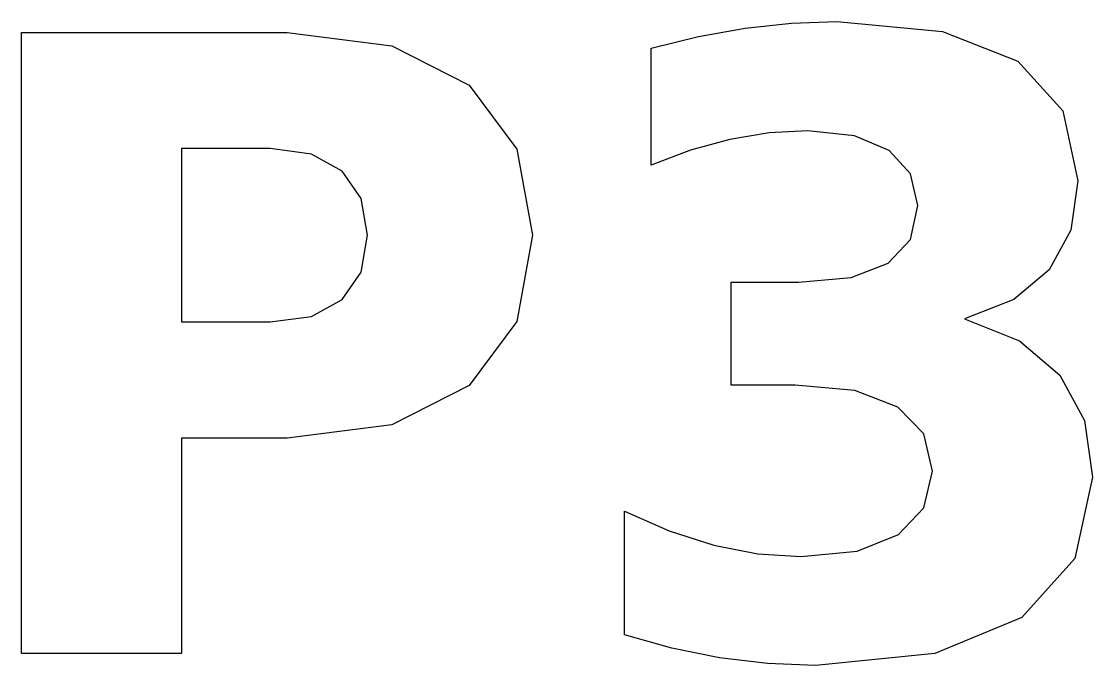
# Model space of a CAD drawing. Header units: millimetres. Extents: x -2.16 to 2.15, y 5.55 to 8.14.
import ezdxf

# ---------------------------------------------------------------- set-up
doc = ezdxf.new("R2010")
doc.units = ezdxf.units.MM

msp = doc.modelspace()

# ---------------------------------------------------------------- linework, layer by layer
for points in [[(1.6384, 6.948), (1.8609, 6.8586), (2.0226, 6.7209), (2.1214, 6.5375), (2.1544, 6.3099), (2.0831, 5.9827), (1.8693, 5.7447), (1.5196, 5.5996), (1.0394, 5.5512), (0.8464, 5.559), (0.6531, 5.5823), (0.4607, 5.6212), (0.2705, 5.6755), (0.2705, 6.1728), (0.4508, 6.0933), (0.6295, 6.0361), (0.8065, 6.0016), (0.9805, 5.9901), (1.2067, 6.0122), (1.3732, 6.0785), (1.4757, 6.1867), (1.5098, 6.3335), (1.4749, 6.4837), (1.37, 6.5923), (1.1968, 6.6582), (0.9569, 6.6802), (0.6992, 6.6802), (0.6992, 7.0954), (0.9703, 7.0954), (1.1823, 7.1144), (1.3319, 7.1715), (1.4212, 7.2675), (1.4509, 7.4035), (1.422, 7.5309), (1.3352, 7.6258), (1.196, 7.6849), (1.0089, 7.7046), (0.8525, 7.6957), (0.6944, 7.6692), (0.5356, 7.626), (0.3777, 7.5658), (0.3777, 8.0378), (0.5676, 8.0847), (0.756, 8.1182), (0.9419, 8.1383), (1.1246, 8.145), (1.5503, 8.105), (1.8533, 7.9848), (2.0349, 7.7847), (2.0954, 7.5037), (2.0665, 7.3044), (1.9797, 7.1447), (1.8368, 7.0256)], [(-1.0877, 8.1), (-0.6659, 8.047), (-0.3553, 7.8878), (-0.1636, 7.6312), (-0.0997, 7.2845), (-0.1636, 6.9363), (-0.3553, 6.6791), (-0.6659, 6.5204), (-1.0877, 6.4674), (-1.5126, 6.4674), (-1.5126, 5.6), (-2.1571, 5.6), (-2.1571, 8.1)], [(-1.5126, 6.9347), (-1.1563, 6.9347), (-0.99, 6.9574), (-0.8664, 7.0257), (-0.7897, 7.136), (-0.7641, 7.2845), (-0.7897, 7.4325), (-0.8664, 7.5422), (-0.99, 7.6102), (-1.1563, 7.6328), (-1.5126, 7.6328)]]:
    msp.add_lwpolyline(points, close=True)

doc.saveas('drawing.dxf')
